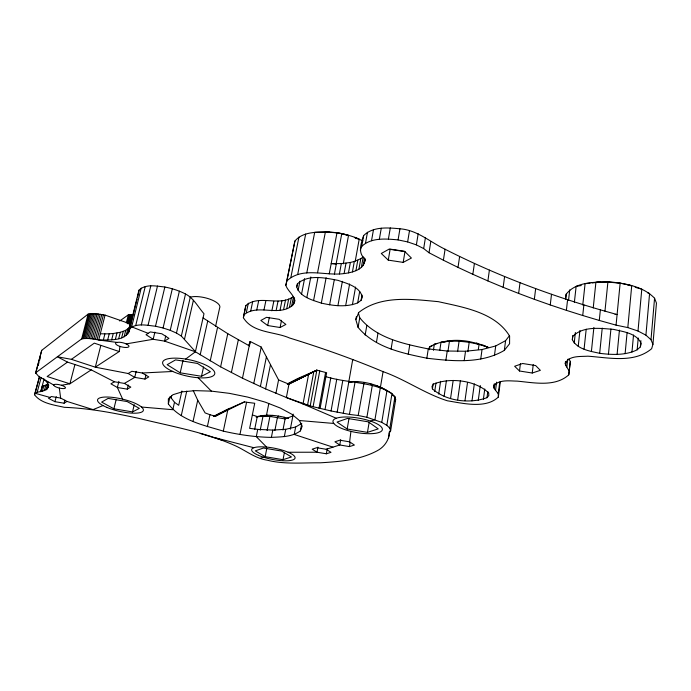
<?xml version="1.0" encoding="UTF-8"?>
<svg xmlns="http://www.w3.org/2000/svg" width="691" height="691" viewBox="0 0 691 691"><rect width="100%" height="100%" fill="white"/><g stroke="black" fill="none" stroke-linecap="round" stroke-linejoin="round"><path stroke-width="1.04" d="M168.354 403.967L168.354 398.837L172.992 394.691L182.122 391.875L195.199 390.64L211.351 391.132L229.36 393.343L247.819 397.118L265.275 402.162L280.365 408.053L291.991 414.332L299.393 420.517L302.192 426.157L300.369 430.899C292.06 437.058 281.246 436.833 271.39 437.377C255.178 437.127 239.095 434.751 223.305 431.132C204.095 425.181 181.146 420.923 168.354 403.967L169.856 397.411M243.845 314.889C257.302 303.625 277.29 316.53 291.611 306.182L293.528 296.525C279.294 307.08 259.168 294.09 245.823 305.56L243.379 317.713C252.725 333.252 274.655 331.395 289.52 337.985C321.125 347.728 352.358 358.733 382.84 371.559C405.263 379.428 424.853 393.697 447.405 400.789C462.754 403.259 485.833 409.089 498.323 397.066L498.254 393.732L494.246 388.644L493.789 385.742C499.334 379.255 509.604 381.017 517.257 381.13C534.022 382.684 555.115 387.245 568.753 374.85L569.254 371.058L565.661 365.314L565.247 363.63C568.589 355.364 580.518 356.703 587.894 356.185C608.918 357.653 634.096 363.501 651.656 348.696L652.935 344.343L651 339.722L654.567 298.227C642.967 286.126 625.01 283.483 609.082 281.781C594.415 282.308 576.061 281.548 566.162 294.193L565.575 299.41M652.935 344.343L656.45 303.116L654.567 298.227M651 339.722L645.921 335.17L649.583 293.459L647.683 292.82M572.804 335.437L572.338 339.696C577.348 349.465 590.01 351.08 599.676 353.326C612.131 354.846 625.614 355.554 637.162 349.801L638.225 338.003M637.162 349.801L640.332 346.934L640.894 340.637M631.963 352.09L633.526 335.014M645.921 335.17L638.009 331.024L641.784 289.158L635.193 287.318M625.122 353.645L627.108 332.414M638.009 331.024L627.808 327.594L631.729 285.659L618.169 282.654M617.098 354.388L619.43 330.073M627.808 327.594L616.07 325.141L620.138 283.232L607.899 282.058L595.918 282.213L593.223 307.97M608.434 354.276L610.93 328.985M599.676 353.326L602.232 328.078M604.953 311.226L607.899 282.058L609.082 281.781M616.07 325.141L599.287 320.443L600.375 309.844C546.97 294.262 494.678 274.517 445.082 249.235C430.122 242.075 417.312 230.06 399.951 228.79C387.85 227.641 373.088 226.337 363.656 235.545C361.212 242.947 357.489 252.759 364.701 258.659C365.841 269.386 352.298 272.565 344.101 273.567C325.167 276.279 302.52 266.346 286.912 280.866L285.858 285.253C287.542 291.93 300.404 299.238 291.611 306.182M591.384 351.598L593.889 327.422M584.068 349.214L586.193 329.21M565.661 298.858L566.162 294.193M578.22 346.312L579.93 330.479M582.772 305.016L585.078 283.673L590.079 283.189M599.287 320.443L582.729 315.511L583.869 304.895M568.753 374.85L570.317 361.428L568.892 358.966M569.254 371.058L570.317 361.428M574.212 343.064L575.37 332.475M565.247 363.63L565.463 361.687M565.661 365.314L566.093 361.428M566.862 367.016L567.726 359.268M574.385 302.2L576.147 286.307L581.278 285.556M582.729 315.511L566.387 310.345L567.587 299.713M568.529 300.421L569.712 289.909M566.387 310.345L550.252 304.947L551.513 294.288M532.234 373.019L540.353 370.341L535.62 365.556L522.646 363.501L514.64 366.265L519.494 370.998L532.234 373.019L533.253 364.615M185.663 359.078L195.389 351.779L203.992 313.74C198.041 307.02 193.826 298.227 185.516 294.003C179.029 290.617 172.016 288.432 164.855 287.007C156.46 286.152 145.628 283.621 138.934 290.22L129.424 328.821C127.481 341.933 108.496 339.696 98.709 340.015C93.147 338.832 87.342 337.925 81.668 338.892L35.612 372.829L38.636 376.327L53.734 385.042A6.038 1.624 13.9 0 1 58.346 384.533A6.038 1.624 13.9 0 1 64.833 386.882L65.343 387.409A6.038 1.624 13.9 0 1 61.594 388.472A6.038 1.624 13.9 0 1 54.399 386.036L53.734 385.042M550.252 304.947L534.342 299.315L535.663 288.622M519.494 370.998L520.409 363.656M349.62 441.843L339.817 440.21L334.928 441.799L339.765 444.978L349.439 446.593L354.397 445.047L349.62 441.843L350.933 431.374M534.342 299.315L518.647 293.433L520.021 282.705M39.551 376.275L34.55 394.777C41.253 403.613 54.071 404.917 64.237 407.31C89.545 408.295 114.395 413.028 139.081 418.452C171.705 426.468 205.452 432.134 236.201 446.17C246.523 451.119 255.661 458.478 267.348 460.215C284.692 464.559 302.684 462.659 320.356 462.806C339.566 461.64 359.605 460.068 376.923 450.912C384.421 447.086 389.569 439.666 389.465 431.149M498.323 397.066L500.362 381.467M356.34 316.711L355.822 319.613L358.068 327.335C374.729 347.573 402.421 353.161 426.848 358.214C452.501 361.203 481.109 364.053 504.326 350.389L505.596 340.654L509.535 335.584M572.338 339.696L572.761 336.413C583.049 325.824 600.211 328.329 613.608 329.382C623.325 331.723 636.869 333.209 641.213 343.669L640.332 346.934M494.246 388.644L494.911 383.626M495.559 390.156L496.613 382.14M498.254 393.732L499.757 382.218M138.701 291.999L138.934 290.22M486.982 397.696L488.813 395.528L488.701 393.024C475.779 380.223 450.031 377.226 433.516 384.144L432.005 386.373L432.419 388.886C446.472 401.316 469.586 403.993 486.982 397.696L487.82 391.434M518.647 293.433L503.16 287.309L504.603 276.538M494.436 355.571L495.715 345.966L505.596 340.654M493.65 387.159L494.048 384.136M483.372 399.381L484.771 388.99M478.25 400.478L480.288 385.535M478.327 349.603L479.044 344.403C463.713 338.538 444.572 338.815 429.94 346.614L428.455 349.033M503.16 287.309L487.898 280.926L489.392 270.121M471.979 400.927L474.328 383.92M480.729 359.044L482.033 349.542L495.715 345.966M114.386 381.76L110.923 383.833L117.375 387.504L127.256 389.137L130.815 387.115L124.397 383.41L114.386 381.76L91.212 369.875L67.493 362.11L57.396 356.781L71.415 359.337L95.306 367.189L119.223 351.546L119.94 346.407M464.974 400.711L467.496 382.684M464.188 360.65L465.527 351.244L482.033 349.542M467.867 351.71L469.189 342.365L468.835 341.363M487.898 280.926L472.843 274.292L474.406 263.435M457.675 399.839L460.396 380.784M450.575 398.379L453.175 380.387M457.589 351.624L459.083 341.259L461.32 340.542M444.106 396.418L446.438 380.525M438.699 394.086L440.59 381.337M472.843 274.292L458.012 267.391L459.636 256.473M445.859 360.356L447.241 351.019L465.527 351.244M447.941 351.503L449.461 341.181L454.151 340.482M432.419 388.886L433.197 383.704M439.804 350.328L441.031 342.105C456.95 339.765 473.421 341.915 488.459 347.487M434.708 391.521L435.986 382.995M433.412 350.337L434.38 343.971L437.558 343.444M426.848 358.214L428.273 348.92C403.881 343.893 376.18 338.193 359.752 317.782L358.37 312.876M429.448 349.776L429.94 346.614L431.84 346.2M458.012 267.391L443.397 260.213L445.082 249.235M443.397 260.213L429.016 252.751L430.761 241.72M429.016 252.751L423.678 248.587L425.449 237.505M408.234 354.371L409.72 345.077M389.128 433.222L390.614 430.934L389.845 428.239L386.839 425.319L391.978 393.663C379.411 384.913 363.846 380.456 348.558 381.76M423.678 248.587L416.379 244.882L418.185 233.765M389.845 428.239L394.932 396.738L391.978 393.663L386.122 390.389M388.48 438.31L389.499 431.944M390.614 430.934L395.658 399.614L394.932 396.738L392.462 395.243M386.839 425.319L381.76 422.374L386.977 390.588C367.785 381.648 345.984 382.788 325.919 376.673M245.823 305.56L243.379 317.713M403.181 262.39L404.969 251.602L390.113 249.356L388.273 260.127L403.181 262.39L411.404 258.045L404.563 251.291L389.344 248.993L381.285 253.476L388.273 260.127M416.379 244.882L407.638 241.91L409.478 230.785M391.089 349.041L392.626 339.722M383.116 371.361L374.954 419.627L370.54 421.121M381.76 422.374L366.904 417.278L372.294 385.362L370.575 383.712M360.287 250.289L361.695 246.428C371.24 237.341 385.967 238.766 398.076 239.907L399.951 228.79M367.465 432.367L378.219 428.886L368.355 421.856L347.487 418.418L337.061 422.097L347.167 429.007L367.465 432.367L369.193 422.071M376.414 342.503L378.003 333.131M349.439 446.593L350.164 442.361M126.177 343.902L153.177 339.281L164.536 341.112L195.389 351.779L220.61 366.843L242.472 378.21L265.603 388.921L289.875 398.949L302.399 403.708L313.092 406.714L331.058 410.972L349.43 414.401L358.18 415.49L364.148 382.391M388.402 239.017L390.311 227.918M379.342 239.302L381.268 228.237M349.43 414.401L354.975 382.555L357.688 381.631M347.167 429.007L348.955 418.737M365.142 335.126L366.783 325.677M358.068 327.335L359.752 317.782M348.817 381.7L352.436 361.151A15.979 5.407 9.7 0 1 353.032 359.83M343.28 413.356L348.886 381.536M340.689 439.701L339.765 444.978L326.23 449.288L316.763 447.708L312.185 449.193L317.005 452.225L326.342 453.797L330.989 452.346L326.23 449.288M337.148 412.216L342.814 380.404M363.164 265.508L364.485 258.097M364.347 263.375L365.098 259.125M364.865 261.086L365.211 259.142M297.346 283.802L296.733 286.938C300.11 297.07 312.272 300.049 321.332 303.107C333.157 305.776 346.105 307.555 357.662 302.883L359.7 291.421M371.525 240.718L373.477 229.706M357.662 302.883L361.073 300.309L361.998 295.066M331.058 410.972L336.776 379.178M361.695 246.428L363.656 235.545M352.41 304.705L355.571 287.067M358.923 269.179L360.806 258.667L363.224 256.905L361.341 267.452M326.342 453.797L327.266 448.658M365.522 243.163L367.474 232.211M345.673 305.655L349.603 283.966M352.427 271.917L354.319 261.466L360.806 258.667M355.243 261.138L359.242 239.017C348.454 234.612 337.07 231.995 325.392 231.926C314.897 232.185 302.2 232.211 294.919 241.029L285.858 285.253M355.925 270.673L357.817 260.196M320.088 408.476L326.644 372.743L316.867 370.16L297.268 378.746L287.698 383.686M348.463 272.885L350.363 262.468L354.319 261.466M317.929 447.103L317.005 452.225L288.121 452.251M325.003 409.642L330.79 377.847M339.393 273.973L341.311 263.608L350.363 262.468M343.272 263.902L348.523 235.415L337.873 232.927L325.392 231.926L317.558 272.738M319.017 408.226L325.582 372.484M337.908 305.698L342.382 281.332M344.101 273.567L346.001 263.185M329.244 273.895L336.949 232.988L341.795 233.532L336.085 264.143L331.188 263.573L341.311 263.608M334.418 274.077L336.353 263.737M316.867 370.16L310.199 405.928L286.368 397.541L288.959 384.196L316.867 370.16L287.326 384.291M329.616 304.826L334.349 279.449M313.092 406.714L319.726 370.963M300.369 430.899L301.604 424.317M307.564 405.004L313.8 371.706L287.611 384.3M301.777 423.376L295.636 427.021L294.228 434.458L332.932 447.155M321.332 303.107L326.126 277.739M303.124 403.432L308.618 374.315L287.586 384.472M283.025 459.688L291.438 456.967L281.721 451.085L263.426 448.018L255.29 450.877L265.171 456.673L283.025 459.688L284.416 452.441M313.567 300.645L318.024 277.359M290.332 429.232L293.217 414.142M282.947 430.035L285.098 418.927L284.165 417.243C275.372 415.136 266.121 414.35 257.268 416.552L252.353 414.928M284.321 436.652L285.737 429.292L295.636 427.021M306.778 272.936L314.707 232.297L329.287 232.141M306.821 297.596L310.82 276.961M265.171 456.673L266.795 448.416M298.089 290.514L299.937 281.151M271.39 437.377L272.824 430.087L285.737 429.292M274.888 430.493L277.454 417.364L278.473 416.086M301.544 294.141L304.576 278.611M289.443 307.521L291.352 297.899M297.691 274.457L305.69 234.05M267.123 430.528L269.913 416.414L272.85 415.377M293.243 304.645L294.582 297.864M275.934 393.309L278.577 379.903L261.224 347.063L250.133 341.458L242.472 378.21M294.288 302.934L294.867 300.015M280.088 327.508L285.884 324.433L279.138 319.32L266.519 317.324L260.853 320.477L267.676 325.539L280.088 327.508L281.531 320.304M283.604 309.559L285.521 299.989M260.205 430.217L263.021 416.137L267.702 415.17M290.92 277.177L298.953 237.039M286.756 308.652L288.665 299.056M266.501 415.127L268.782 403.708M254.642 429.569L257.268 416.552L269.913 416.414L285.098 418.927L292.88 415.93M280.036 310.224L281.954 300.68M286.912 280.866L294.919 241.029M265.603 388.921L270.44 364.848M272.824 430.087L257.743 429.396L256.292 436.643L266.596 447.094M267.676 325.539L269.352 317.324M271.857 310.82L273.8 301.319M260.386 386.571L266.38 356.997M276.106 310.648L278.032 301.121M239.941 434.518L246.575 402.257L254.729 403.268L249.632 428.351L257.743 429.396M253.744 383.6L261.224 347.063M263.962 309.974L265.923 300.49M256.75 310L258.719 300.542M250.133 341.458L249.46 345.932L227.771 333.684L203.05 317.929M223.305 431.132L227.745 410.1L244.571 401.842L246.575 402.257M250.738 310.89L252.725 301.466M231.373 372.613L238.36 339.678M246.341 312.557L248.328 303.185M207.36 426.684L209.943 414.712L205.106 412.907L197.721 400.227L193.204 390.467M220.61 366.843L227.771 333.684M210.211 360.909L217.544 327.499M201.496 376.293L210.358 371.723L197.496 363.44L175.574 359.881L167.153 364.693L180.204 372.82L201.496 376.293L203.56 366.964M193.039 421.424L197.721 400.227M215.557 326.472L219.652 307.875A16.999 6.089 12.8 0 0 210.064 299.246A16.999 6.089 12.8 0 0 190.25 297.156M200.191 354.811L207.697 321.142M181.258 415.645L186.769 391.08M181.923 390.994L178.693 405.297L174.495 402.3L170.072 396.479M180.204 372.82L183.029 360.408M174.495 402.3L172.81 409.703L141.456 407.025M195.467 351.736L181.344 336.059L190.301 297.121M184.54 339.039L193.411 300.265M171.109 398.033L171.575 395.986M181.344 336.059L176.464 333.079L185.516 294.003M176.464 333.079L170.228 330.324L179.384 291.144M165.736 335.99L164.536 341.112L168.932 338.391L161.841 333.779L150.301 331.922L146.034 334.712L153.177 339.281L154.879 332.121M170.228 330.324L163.067 327.992L172.327 288.752M129.424 328.821C136.421 322.645 147.071 325.418 155.492 326.238L164.855 287.007M100.808 345.517L95.306 367.189L128.163 373.52L134.736 377.39L144.98 379.074L145.956 374.997M132.525 411.905L139.349 408.381L127.213 401.575L108.116 398.405L101.637 402.102L113.903 408.796L132.525 411.905L134.253 404.676M127.256 389.137L128.258 385.008M136.205 371.283L134.736 377.39L124.397 383.41M148.055 325.211L157.496 286.022M141.301 324.969L150.802 285.884M141.197 288.069L131.661 326.852L148.159 333.321M118.895 381.328L117.375 387.504L122.653 399.173M113.903 408.796L116.174 399.528M135.712 325.539L145.24 286.584M126.315 322.93L128.327 314.828L133.812 314.414M127.308 322.922L129.312 314.811M124.155 336.716L125.727 330.333L129.355 327.612L130.772 324.925L129.174 331.395M128.016 323.898L130.271 314.776M126.203 335.463L127.783 329.063M128.949 323.846L131.204 314.716M129.606 324.779L132.102 314.638M128.889 328.976L130.158 323.829L105.067 315.105L95.6 313.697L88.111 314.111L41.719 350.346L35.612 372.829M127.766 334.038L129.355 327.612M128.837 332.449L137.051 299.117M137.561 297.044L138.58 292.889M118.722 338.65L120.294 332.311L125.727 330.333M121.651 337.778L123.231 331.421M111.683 339.808L113.264 333.503L120.294 332.311M115.388 339.333L116.969 333.01M107.649 340.084L109.23 333.788L113.264 333.503M105.067 315.105L98.709 340.015L116.796 342.39L119.474 342.235A6.875 2.142 13.6 0 1 127.956 344.913A6.875 2.142 13.6 0 1 126.522 347.469L125.045 347.452A6.875 2.142 13.6 0 1 117.107 345.129A6.875 2.142 13.6 0 1 116.796 342.39M103.313 340.153L104.902 333.874L109.23 333.788M93.821 339.091L100.212 314.18M95.436 339.35L101.819 314.44M97.068 339.661L103.434 314.75M87.74 338.504L94.166 313.636M89.182 338.573L95.6 313.697M90.685 338.694L97.094 313.809M92.24 338.866L98.632 313.964M74.922 364.546L69.903 383.807L61.395 385.267M81.668 338.892L88.111 314.111M82.704 338.72L89.148 313.913M83.836 338.59L90.279 313.766M85.053 338.512L91.497 313.671M86.358 338.478L92.793 313.628M102.976 405.557L93.086 409.616L66.975 401.419L60.627 398.059L51.367 396.522L48.569 398.344L54.934 401.678L64.082 403.207L64.876 400.175M54.934 401.678L56.265 396.634M296.733 286.938L297.596 283.664C308.514 274.146 325.064 277.903 338.02 280.365C346.986 283.517 359.873 286.523 362.36 297.13L361.073 300.309M44.362 390.614L45.813 385.172L47.463 384.343L46.003 389.802L42.332 391.279L37.176 392.16L35.077 393.248L34.55 394.777M47.169 385.137L47.999 382.037M46.003 389.802L47.238 388.843L48.456 384.291M47.238 388.843L48.785 385.017M40.709 391.59L44.06 379.117M40.864 391.59L42.315 386.174L45.813 385.172M42.332 391.279L43.783 385.854M39.534 376.725L35.077 393.248L49.959 397.437M37.176 392.16L41.08 377.649M35.725 373.278L41.719 350.346M38.152 365.591L38.981 362.525M39.534 360.486L40.372 357.428M48.05 387.763C49.493 384.205 46.029 381.112 43.637 378.996M355.822 319.613L358.767 312.479C380.914 294.936 412.078 299.22 438.336 301.665C463.393 307.314 495.145 312.228 509.613 336.076L509.578 343.755L504.326 350.389M248.57 345.396L250.306 341.89M394.656 401.264L395.658 399.614M119.716 320.995L128.327 314.828L130.349 315.545M67.493 362.11L47.135 376.517L69.903 383.807L91.212 369.875M71.415 359.337L94.296 343.142L119.223 351.546M64.082 403.207L66.975 401.419M128.163 373.52L131.886 371.292L142.277 372.993L172.75 371.482M144.98 379.074L148.807 376.906L142.277 372.993M209.943 414.712L215.367 416.241L228.842 408.735L244.571 401.842M214.936 416.146L228.842 408.735M213.666 416.543L221.12 412.587M213.398 416.44L225.974 410.169M215.367 416.241L227.745 410.1M260.369 458.297L263.556 457.217M443.847 342.295L447.846 341.181M260.205 416.284L263.392 415.481M256.111 417.044L259.185 416.474M349.75 381.829L351.659 381.475M592.083 282.99L600.168 281.902M42.315 386.174L44.146 386.174M349.922 382.434L351.944 382.477M100.307 333.753L104.902 333.874M299.393 420.517L333.805 423.453M615.042 314.353L617.098 314.56L600.375 309.844M428.273 348.92L447.241 351.019M358.18 415.49L366.904 417.278M398.076 239.907L407.638 241.91M155.492 326.238L163.067 327.992M216.179 437.99L253.891 447.725M341.795 233.532L348.523 235.415M284.165 417.243L288.622 418.521M200.226 433.447L222.208 440.227M476.168 342.874L487.915 347.236M626.772 284.459L630.512 285.754M278.577 379.903L288.959 384.196M302.399 403.708L336.258 418.245M482.767 344.99L488.174 347.53M362.879 240.814L354.44 237.402L357.342 238.836M376.509 385.5L380.257 387.755M381.536 387.616L385.284 389.923M198.136 377.744L211.351 391.132M59.331 388.057L60.627 398.059M339.575 427.487A25.049 7.273 9.9 0 0 381.277 431.296A25.049 7.273 9.9 0 0 352.125 417.278A25.049 7.273 9.9 0 0 339.575 427.487M172.076 371.171A26.673 8.214 12.5 0 0 214.443 374.565A26.673 8.214 12.5 0 0 179.6 358.335A26.673 8.214 12.5 0 0 172.076 371.171M258.494 455.352A22.095 5.692 11 0 0 294.504 458.979A22.095 5.692 11 0 0 267.072 447.137A22.095 5.692 11 0 0 258.494 455.352M106.829 407.388A23.52 6.297 13 0 0 143.253 410.713A23.52 6.297 13 0 0 111.242 397.239A23.52 6.297 13 0 0 106.829 407.388"/></g></svg>
